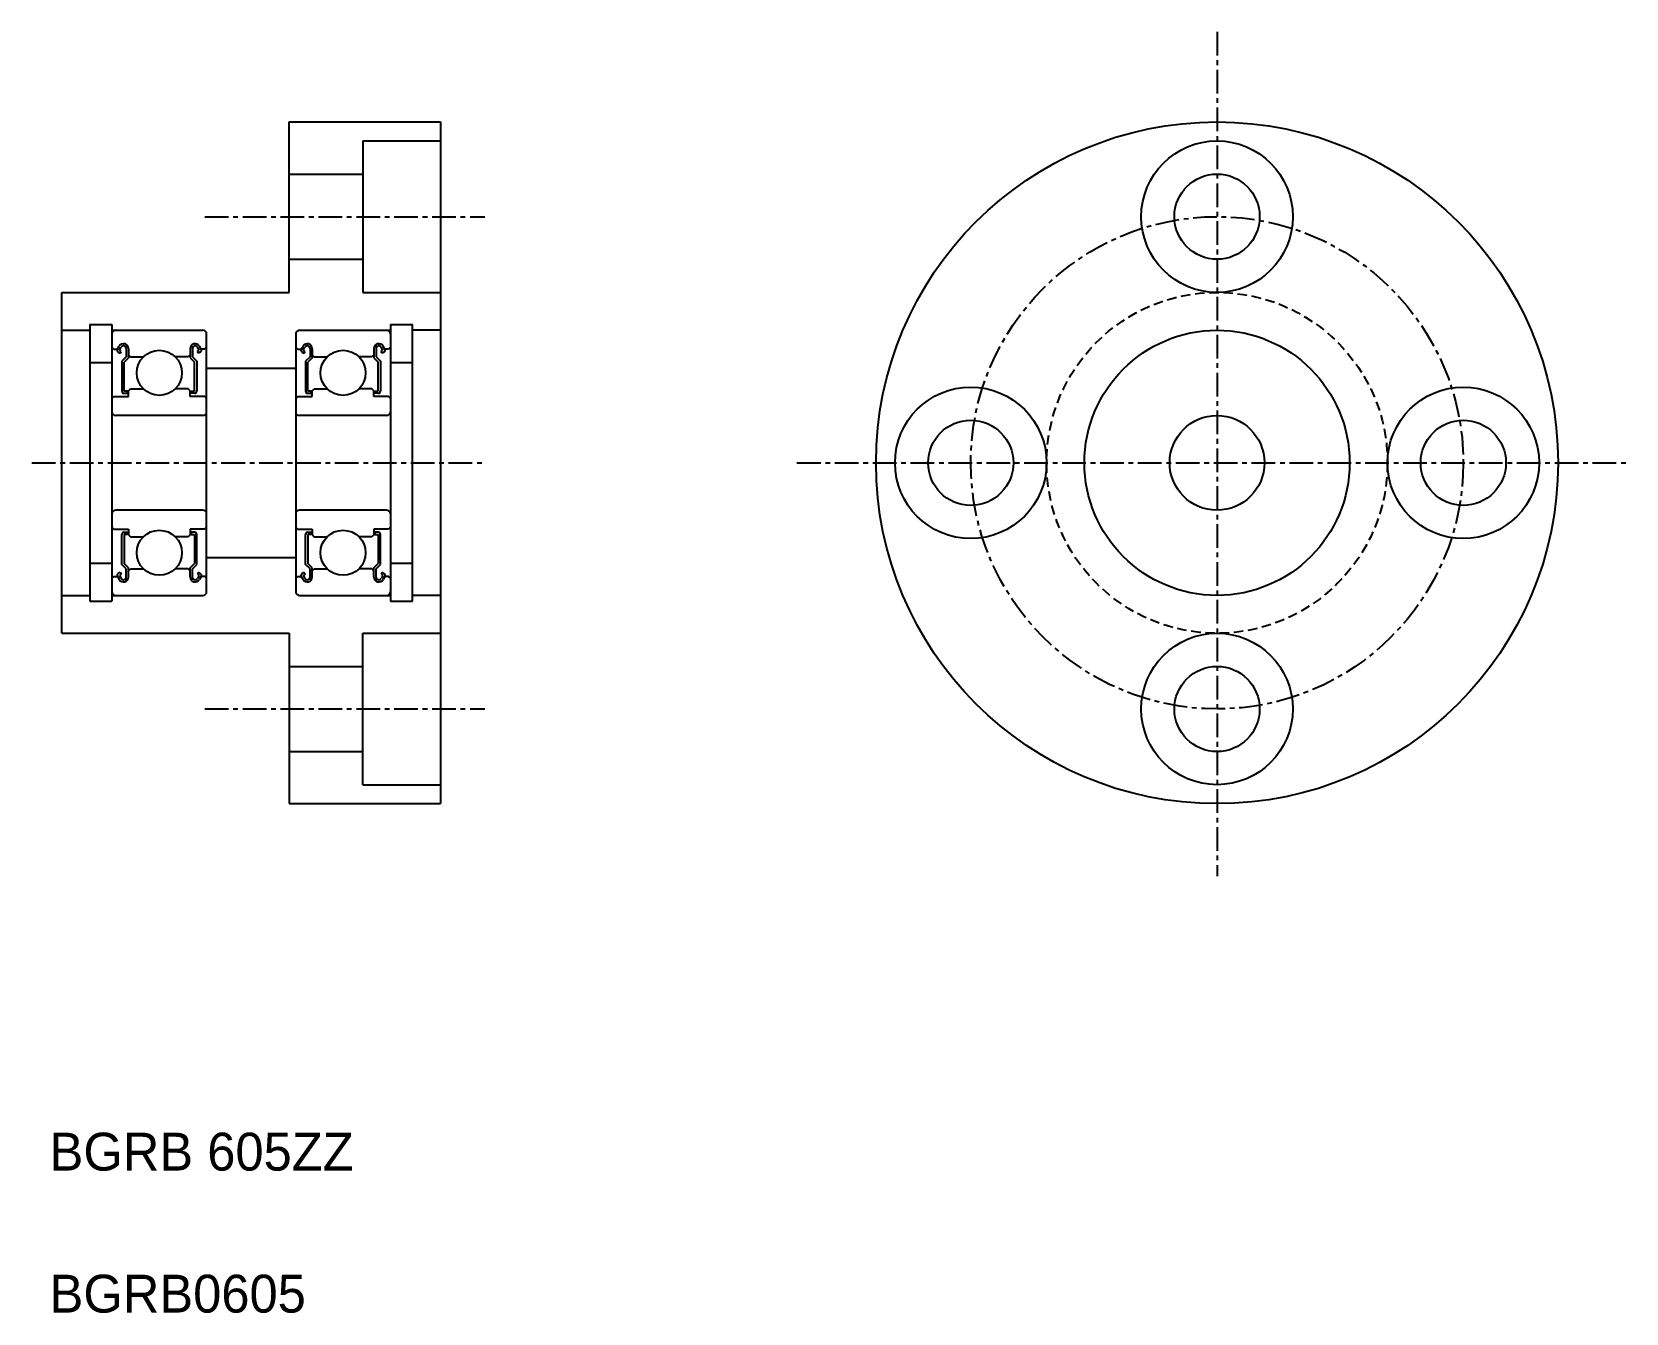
# Model space of a CAD drawing. Extents: x 143.7 to 227.9, y 78.9 to 146.6.
import ezdxf

# ---------------------------------------------------------------- set-up
doc = ezdxf.new("R2010")
doc.units = 0
doc.linetypes.add('CENTER', pattern=[2, 1.25, -0.25, 0.25, -0.25])
doc.linetypes.add('DASHED', pattern=[0.75, 0.5, -0.25])
doc.layers.get('0').update_dxf_attribs({"linetype": 'CONTINUOUS'})
doc.layers.add('CENTER', color=1, linetype='CENTER')

msp = doc.modelspace()

# ---------------------------------------------------------------- linework, layer by layer
at = {"color": 7, "linetype": 'CONTINUOUS'}
for p, q in [((157.278, 141.843), (165.278, 141.843)), ((157.278, 132.843), (157.278, 141.843)), ((165.278, 141.843), (165.278, 105.843)), ((161.178, 140.843), (165.278, 140.843)), ((161.178, 140.843), (161.178, 132.843)), ((161.178, 140.093), (161.178, 133.593)), ((157.278, 139.093), (161.178, 139.093)), ((157.278, 134.593), (161.178, 134.593)), ((145.278, 114.843), (145.278, 132.843)), ((145.278, 132.843), (157.278, 132.843)), ((161.178, 132.843), (165.278, 132.843)), ((145.278, 130.843), (146.768, 130.843)), ((146.768, 131.143), (146.768, 116.543)), ((146.768, 131.143), (147.928, 131.143)), ((147.928, 131.143), (147.928, 116.543)), ((147.928, 130.843), (152.728, 130.843)), ((152.928, 117.043), (152.928, 130.643)), ((157.628, 130.643), (157.628, 117.043)), ((157.828, 130.843), (162.628, 130.843)), ((162.628, 131.143), (162.628, 116.543)), ((162.628, 131.143), (163.788, 131.143)), ((163.788, 116.543), (163.788, 131.143)), ((165.278, 130.843), (163.788, 130.843)), ((147.928, 129.943), (148.028, 129.843)), ((148.028, 129.843), (148.219, 129.843)), ((148.219, 129.843), (148.314, 130.004)), ((148.262, 129.684), (148.363, 129.626)), ((148.32, 129.785), (148.415, 129.945)), ((148.421, 129.727), (148.32, 129.785)), ((148.363, 129.626), (148.421, 129.727)), ((148.685, 129.873), (148.685, 129.443)), ((148.801, 129.873), (148.801, 129.395)), ((152.055, 129.873), (152.055, 129.395)), ((152.172, 129.873), (152.172, 129.443)), ((152.436, 129.727), (152.536, 129.785)), ((152.494, 129.626), (152.436, 129.727)), ((152.536, 129.785), (152.441, 129.945)), ((152.595, 129.684), (152.494, 129.626)), ((152.637, 129.843), (152.542, 130.004)), ((152.828, 129.843), (152.637, 129.843)), ((152.928, 129.943), (152.828, 129.843)), ((157.628, 129.943), (157.728, 129.843)), ((157.728, 129.843), (157.919, 129.843)), ((157.919, 129.843), (158.014, 130.004)), ((157.962, 129.684), (158.063, 129.626)), ((158.02, 129.785), (158.115, 129.945)), ((158.121, 129.727), (158.02, 129.785)), ((158.063, 129.626), (158.121, 129.727)), ((158.385, 129.873), (158.385, 129.443)), ((158.501, 129.873), (158.501, 129.395)), ((161.755, 129.873), (161.755, 129.395)), ((161.872, 129.873), (161.872, 129.443)), ((162.136, 129.727), (162.236, 129.785)), ((162.194, 129.626), (162.136, 129.727)), ((162.236, 129.785), (162.141, 129.945)), ((162.295, 129.684), (162.194, 129.626)), ((162.337, 129.843), (162.242, 130.004)), ((162.528, 129.843), (162.337, 129.843)), ((162.628, 129.943), (162.528, 129.843)), ((146.768, 129.143), (147.928, 129.143)), ((148.685, 129.443), (148.452, 129.21)), ((148.452, 129.21), (148.452, 127.629)), ((148.801, 129.395), (148.568, 129.162)), ((148.568, 127.629), (148.568, 129.162)), ((148.801, 129.543), (148.901, 129.443)), ((148.901, 129.443), (149.595, 129.443)), ((151.955, 129.443), (151.262, 129.443)), ((152.055, 129.543), (151.955, 129.443)), ((152.055, 129.395), (152.288, 129.162)), ((152.172, 129.443), (152.404, 129.21)), ((152.288, 127.629), (152.288, 129.162)), ((152.404, 129.21), (152.404, 127.629)), ((152.928, 128.843), (157.628, 128.843)), ((158.385, 129.443), (158.152, 129.21)), ((158.152, 129.21), (158.152, 127.629)), ((158.501, 129.395), (158.268, 129.162)), ((158.268, 127.629), (158.268, 129.162)), ((158.501, 129.543), (158.601, 129.443)), ((158.601, 129.443), (159.295, 129.443)), ((161.655, 129.443), (160.962, 129.443)), ((161.755, 129.543), (161.655, 129.443)), ((161.755, 129.395), (161.988, 129.162)), ((161.872, 129.443), (162.104, 129.21)), ((161.988, 127.629), (161.988, 129.162)), ((162.104, 129.21), (162.104, 127.629)), ((162.628, 129.143), (163.788, 129.143)), ((147.928, 127.243), (148.028, 127.343)), ((148.028, 127.343), (148.801, 127.343)), ((148.743, 127.629), (148.568, 127.629)), ((148.568, 127.513), (148.743, 127.513)), ((148.743, 127.513), (148.743, 127.629)), ((148.801, 127.643), (148.901, 127.743)), ((148.801, 127.343), (148.801, 127.643)), ((148.901, 127.743), (149.595, 127.743)), ((151.955, 127.743), (151.262, 127.743)), ((152.055, 127.643), (151.955, 127.743)), ((152.055, 127.343), (152.055, 127.643)), ((152.828, 127.343), (152.055, 127.343)), ((152.113, 127.513), (152.113, 127.629)), ((152.113, 127.629), (152.288, 127.629)), ((152.288, 127.513), (152.113, 127.513)), ((152.928, 127.243), (152.828, 127.343)), ((157.628, 127.243), (157.728, 127.343)), ((157.728, 127.343), (158.501, 127.343)), ((158.443, 127.629), (158.268, 127.629)), ((158.268, 127.513), (158.443, 127.513)), ((158.443, 127.513), (158.443, 127.629)), ((158.501, 127.643), (158.601, 127.743)), ((158.501, 127.343), (158.501, 127.643)), ((158.601, 127.743), (159.295, 127.743)), ((161.655, 127.743), (160.962, 127.743)), ((161.755, 127.643), (161.655, 127.743)), ((161.755, 127.343), (161.755, 127.643)), ((162.528, 127.343), (161.755, 127.343)), ((161.813, 127.629), (161.988, 127.629)), ((161.813, 127.513), (161.813, 127.629)), ((161.988, 127.513), (161.813, 127.513)), ((162.628, 127.243), (162.528, 127.343)), ((152.728, 126.343), (148.128, 126.343)), ((162.428, 126.343), (157.828, 126.343)), ((145.278, 123.843), (145.278, 123.843)), ((152.728, 121.343), (148.128, 121.343)), ((162.428, 121.343), (157.828, 121.343)), ((147.928, 120.443), (148.028, 120.343)), ((152.928, 120.443), (152.828, 120.343)), ((157.628, 120.443), (157.728, 120.343)), ((162.628, 120.443), (162.528, 120.343)), ((148.028, 120.343), (148.801, 120.343)), ((148.452, 118.476), (148.452, 120.057)), ((148.568, 120.173), (148.743, 120.173)), ((148.743, 120.057), (148.568, 120.057)), ((148.568, 120.057), (148.568, 118.524)), ((148.743, 120.173), (148.743, 120.057)), ((148.801, 120.343), (148.801, 120.043)), ((148.801, 120.043), (148.901, 119.943)), ((148.901, 119.943), (149.595, 119.943)), ((151.955, 119.943), (151.262, 119.943)), ((152.055, 120.043), (151.955, 119.943)), ((152.055, 120.343), (152.055, 120.043)), ((152.828, 120.343), (152.055, 120.343)), ((152.113, 120.173), (152.113, 120.057)), ((152.288, 120.173), (152.113, 120.173)), ((152.113, 120.057), (152.288, 120.057)), ((152.288, 120.057), (152.288, 118.524)), ((152.404, 118.476), (152.404, 120.057)), ((157.728, 120.343), (158.501, 120.343)), ((158.152, 118.476), (158.152, 120.057)), ((158.268, 120.173), (158.443, 120.173)), ((158.443, 120.057), (158.268, 120.057)), ((158.268, 120.057), (158.268, 118.524)), ((158.443, 120.173), (158.443, 120.057)), ((158.501, 120.343), (158.501, 120.043)), ((158.501, 120.043), (158.601, 119.943)), ((158.601, 119.943), (159.295, 119.943)), ((161.655, 119.943), (160.962, 119.943)), ((161.755, 120.043), (161.655, 119.943)), ((161.755, 120.343), (161.755, 120.043)), ((162.528, 120.343), (161.755, 120.343)), ((161.813, 120.173), (161.813, 120.057)), ((161.988, 120.173), (161.813, 120.173)), ((161.813, 120.057), (161.988, 120.057)), ((161.988, 120.057), (161.988, 118.524)), ((162.104, 118.476), (162.104, 120.057)), ((152.928, 118.843), (157.628, 118.843)), ((146.768, 118.543), (147.928, 118.543)), ((147.928, 117.743), (148.028, 117.843)), ((148.028, 117.843), (148.219, 117.843)), ((148.219, 117.843), (148.314, 117.683)), ((148.262, 118.002), (148.363, 118.06)), ((148.421, 117.959), (148.32, 117.901)), ((148.32, 117.901), (148.415, 117.741)), ((148.363, 118.06), (148.421, 117.959)), ((148.685, 118.243), (148.452, 118.476)), ((148.801, 118.291), (148.568, 118.524)), ((148.685, 117.813), (148.685, 118.243)), ((148.801, 117.813), (148.801, 118.291)), ((148.801, 118.143), (148.901, 118.243)), ((148.901, 118.243), (149.595, 118.243)), ((151.955, 118.243), (151.262, 118.243)), ((152.055, 118.143), (151.955, 118.243)), ((152.055, 118.291), (152.288, 118.524)), ((152.055, 117.813), (152.055, 118.291)), ((152.172, 118.243), (152.404, 118.476)), ((152.172, 117.813), (152.172, 118.243)), ((152.494, 118.06), (152.436, 117.959)), ((152.436, 117.959), (152.536, 117.901)), ((152.536, 117.901), (152.441, 117.741)), ((152.595, 118.002), (152.494, 118.06)), ((152.637, 117.843), (152.542, 117.683)), ((152.828, 117.843), (152.637, 117.843)), ((152.928, 117.743), (152.828, 117.843)), ((157.628, 117.743), (157.728, 117.843)), ((157.728, 117.843), (157.919, 117.843)), ((157.919, 117.843), (158.014, 117.683)), ((157.962, 118.002), (158.063, 118.06)), ((158.121, 117.959), (158.02, 117.901)), ((158.02, 117.901), (158.115, 117.741)), ((158.063, 118.06), (158.121, 117.959)), ((158.385, 118.243), (158.152, 118.476)), ((158.501, 118.291), (158.268, 118.524)), ((158.385, 117.813), (158.385, 118.243)), ((158.501, 117.813), (158.501, 118.291)), ((158.501, 118.143), (158.601, 118.243)), ((158.601, 118.243), (159.295, 118.243)), ((161.655, 118.243), (160.962, 118.243)), ((161.755, 118.143), (161.655, 118.243)), ((161.755, 118.291), (161.988, 118.524)), ((161.755, 117.813), (161.755, 118.291)), ((161.872, 118.243), (162.104, 118.476)), ((161.872, 117.813), (161.872, 118.243)), ((162.194, 118.06), (162.136, 117.959)), ((162.136, 117.959), (162.236, 117.901)), ((162.236, 117.901), (162.141, 117.741)), ((162.295, 118.002), (162.194, 118.06)), ((162.337, 117.843), (162.242, 117.683)), ((162.528, 117.843), (162.337, 117.843)), ((162.628, 117.743), (162.528, 117.843)), ((162.628, 118.543), (163.788, 118.543)), ((145.278, 116.843), (146.768, 116.843)), ((146.768, 116.543), (147.928, 116.543)), ((147.928, 116.843), (152.728, 116.843)), ((157.828, 116.843), (162.628, 116.843)), ((162.628, 116.543), (163.788, 116.543)), ((165.278, 116.843), (163.788, 116.843)), ((145.278, 114.843), (157.278, 114.843)), ((157.278, 114.843), (157.278, 105.843)), ((161.178, 106.843), (161.178, 114.843)), ((161.178, 114.843), (165.278, 114.843)), ((161.178, 107.593), (161.178, 114.093)), ((157.278, 113.093), (161.178, 113.093)), ((157.278, 108.593), (161.178, 108.593)), ((161.178, 106.843), (165.278, 106.843)), ((157.278, 105.843), (165.278, 105.843))]:
    msp.add_line(p, q, dxfattribs=at)
for centre, radius in [((206.265, 123.843), 18), ((206.265, 136.843), 4), ((206.265, 136.843), 2.25), ((206.265, 123.843), 7), ((150.428, 128.593), 1.191), ((160.128, 128.593), 1.191), ((193.265, 123.843), 4), ((219.265, 123.843), 4), ((206.265, 123.843), 2.5), ((193.265, 123.843), 2.25), ((219.265, 123.843), 2.25), ((150.428, 119.093), 1.191), ((160.128, 119.093), 1.191), ((206.265, 110.843), 4), ((206.265, 110.843), 2.25)]:
    msp.add_circle(centre, radius, dxfattribs=at)
at = {"color": 3, "linetype": 'DASHED'}
msp.add_circle((206.265, 123.843), 9, dxfattribs=at)
at = {"color": 7, "linetype": 'CONTINUOUS'}
for centre, radius, start, end in [((148.128, 130.643), 0.2, 90, 180), ((152.728, 130.643), 0.2, 0, 90), ((157.828, 130.643), 0.2, 90, 180), ((162.428, 130.643), 0.2, 0, 90), ((148.32, 129.785), 0.116, 150.00319, 239.99854), ((148.54, 129.873), 0.261, 0, 150.00011), ((148.54, 129.873), 0.145, 0, 149.99983), ((152.316, 129.873), 0.261, 29.99989, 180), ((152.316, 129.873), 0.145, 30.00017, 180), ((152.536, 129.785), 0.116, 300.00146, 29.99681), ((158.02, 129.785), 0.116, 150.00319, 239.99854), ((158.24, 129.873), 0.261, 0, 150.00011), ((158.24, 129.873), 0.145, 0, 149.99983), ((162.016, 129.873), 0.261, 29.99989, 180), ((162.016, 129.873), 0.145, 30.00017, 180), ((162.236, 129.785), 0.116, 300.00146, 29.99681), ((148.568, 127.629), 0.116, 180.00005, 270.00003), ((152.288, 127.629), 0.116, 269.99997, 359.99995), ((158.268, 127.629), 0.116, 180.00005, 270.00003), ((161.988, 127.629), 0.116, 269.99997, 359.99995), ((148.128, 126.543), 0.2, 180, 270), ((152.728, 126.543), 0.2, 270, 0), ((157.828, 126.543), 0.2, 180, 270), ((162.428, 126.543), 0.2, 270, 0), ((148.128, 121.143), 0.2, 90, 180), ((152.728, 121.143), 0.2, 0, 90), ((157.828, 121.143), 0.2, 90, 180), ((162.428, 121.143), 0.2, 0, 90), ((148.568, 120.057), 0.116, 89.99997, 179.99995), ((152.288, 120.057), 0.116, 0.00005, 90.00003), ((158.268, 120.057), 0.116, 89.99997, 179.99995), ((161.988, 120.057), 0.116, 0.00005, 90.00003), ((148.32, 117.901), 0.116, 120.00146, 209.99681), ((152.536, 117.901), 0.116, 330.00319, 59.99854), ((158.02, 117.901), 0.116, 120.00146, 209.99681), ((162.236, 117.901), 0.116, 330.00319, 59.99854), ((148.128, 117.043), 0.2, 180, 270), ((148.54, 117.813), 0.261, 209.99989, 0), ((148.54, 117.813), 0.145, 210.00017, 0), ((152.316, 117.813), 0.261, 180, 330.00011), ((152.316, 117.813), 0.145, 180, 329.99983), ((152.728, 117.043), 0.2, 270, 0), ((157.828, 117.043), 0.2, 180, 270), ((158.24, 117.813), 0.261, 209.99989, 0), ((158.24, 117.813), 0.145, 210.00017, 0), ((162.016, 117.813), 0.261, 180, 330.00011), ((162.016, 117.813), 0.145, 180, 329.99983), ((162.428, 117.043), 0.2, 270, 0)]:
    msp.add_arc(centre, radius, start, end, dxfattribs=at)
at = {"layer": 'CENTER', "color": 1, "linetype": 'CENTER'}
for p, q in [((206.265, 146.602), (206.265, 102.013)), ((152.83, 136.843), (167.609, 136.843)), ((143.702, 123.843), (167.609, 123.843)), ((184.091, 123.843), (227.86, 123.843)), ((152.83, 110.843), (167.609, 110.843))]:
    msp.add_line(p, q, dxfattribs=at)
msp.add_circle((206.265, 123.843), 13, dxfattribs=at)

# ---------------------------------------------------------------- texts
at = {"color": 7, "linetype": 'CONTINUOUS'}
for s, p in [('BGRB 605ZZ', (144.636, 86.465)), ('BGRB0605', (144.636, 78.965))]:
    msp.add_text(s, height=2, dxfattribs=at).set_placement(p)

doc.saveas('drawing.dxf')
